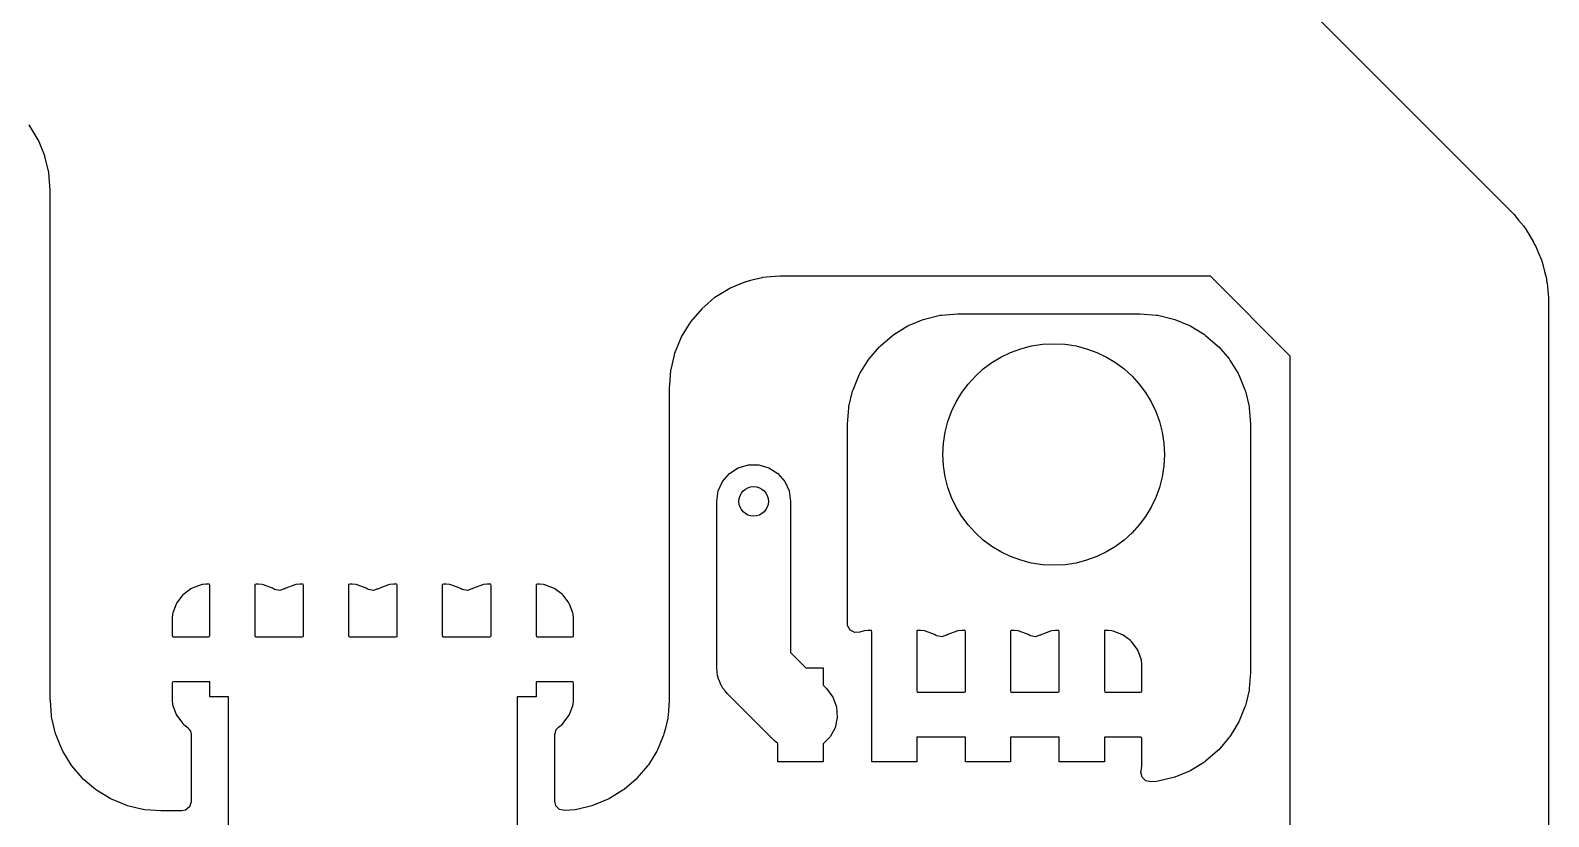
# Model space of a CAD drawing. Extents: x 3.07 to 8.82, y -4 to -1.39.
# Drawn here: x 3.794 to 4.604, y -2.713 to -2.294 of the extents above; entities that cross this region are included whole.
import ezdxf

# ---------------------------------------------------------------- set-up
doc = ezdxf.new("R2010")
doc.units = 0
doc.header["$MEASUREMENT"] = 0
doc.layers.add('BLACK', color=7, linetype='CONTINUOUS')

msp = doc.modelspace()

# ---------------------------------------------------------------- linework, layer by layer
at = {"layer": 'BLACK', "linetype": 'CONTINUOUS'}
for p, q in [((4.39557, -2.20213), (4.58372, -2.39028)), ((3.79856, -2.35224), (3.79372, -2.34434)), ((3.79864, -2.35242), (3.79856, -2.35224)), ((3.80047, -2.35685), (3.79864, -2.35242)), ((3.79864, -2.35242), (3.79864, -2.35242)), ((3.80211, -2.36081), (3.80047, -2.35685)), ((3.80216, -2.361), (3.80211, -2.36081)), ((3.80423, -2.36963), (3.80216, -2.361)), ((3.80427, -2.36982), (3.80423, -2.36963)), ((3.80423, -2.36963), (3.80423, -2.36963)), ((3.805, -2.37906), (3.80427, -2.36982)), ((3.805, -2.6164), (3.805, -2.37906)), ((4.58372, -2.39028), (4.58456, -2.39126)), ((4.58456, -2.39126), (4.58551, -2.39214)), ((4.58551, -2.39214), (4.58791, -2.39516)), ((4.58791, -2.39516), (4.59043, -2.39809)), ((4.59043, -2.39809), (4.59112, -2.39918)), ((4.59112, -2.39918), (4.59193, -2.40019)), ((4.59193, -2.40019), (4.59386, -2.40354)), ((4.59386, -2.40354), (4.59591, -2.40681)), ((4.59591, -2.40681), (4.59643, -2.40799)), ((4.59643, -2.40799), (4.59707, -2.40911)), ((4.59707, -2.40911), (4.59849, -2.4127)), ((4.59849, -2.4127), (4.60003, -2.41624)), ((4.60003, -2.41624), (4.60037, -2.41749)), ((4.60037, -2.41749), (4.60084, -2.41869)), ((4.60084, -2.41869), (4.6017, -2.42246)), ((4.17563, -2.42796), (4.16742, -2.43136)), ((4.17581, -2.42789), (4.17563, -2.42796)), ((4.17563, -2.42796), (4.17563, -2.42796)), ((4.17898, -2.42713), (4.17581, -2.42789)), ((4.18463, -2.42577), (4.17898, -2.42713)), ((4.18482, -2.42573), (4.18463, -2.42577)), ((4.18463, -2.42577), (4.18463, -2.42577)), ((4.18907, -2.42539), (4.18482, -2.42573)), ((4.19396, -2.42501), (4.18907, -2.42539)), ((4.19406, -2.425), (4.19396, -2.42501)), ((4.19396, -2.42501), (4.19396, -2.42501)), ((4.42356, -2.425), (4.19406, -2.425)), ((4.4661, -2.46754), (4.42356, -2.425)), ((4.6017, -2.42246), (4.6027, -2.42619)), ((4.6027, -2.42619), (4.60284, -2.42747)), ((4.60284, -2.42747), (4.60313, -2.42873)), ((4.1592, -2.43641), (4.15395, -2.44089)), ((4.15934, -2.43628), (4.1592, -2.43641)), ((4.1592, -2.43641), (4.1592, -2.43641)), ((4.16724, -2.43144), (4.15934, -2.43628)), ((4.16742, -2.43136), (4.16724, -2.43144)), ((4.16742, -2.43136), (4.16742, -2.43136)), ((4.60313, -2.42873), (4.60342, -2.43258)), ((4.60342, -2.43258), (4.60385, -2.43642)), ((4.60385, -2.43642), (4.6038, -2.43771)), ((4.1523, -2.4423), (4.14628, -2.44934)), ((4.15395, -2.44089), (4.1523, -2.4423)), ((4.6038, -2.43771), (4.6039, -2.439)), ((4.6039, -2.439), (4.6039, -3.005)), ((4.14628, -2.44934), (4.14144, -2.45724)), ((4.25468, -2.45607), (4.26191, -2.45164)), ((4.26191, -2.45164), (4.2626, -2.45129)), ((4.2626, -2.45129), (4.27045, -2.44804)), ((4.27045, -2.44804), (4.27119, -2.4478)), ((4.27119, -2.4478), (4.27944, -2.44582)), ((4.27944, -2.44582), (4.28021, -2.4457)), ((4.28021, -2.4457), (4.28886, -2.44502)), ((4.28886, -2.44502), (4.28925, -2.445)), ((4.28925, -2.445), (4.38575, -2.445)), ((4.38575, -2.445), (4.38614, -2.44502)), ((4.38614, -2.44502), (4.39479, -2.4457)), ((4.39479, -2.4457), (4.39556, -2.44582)), ((4.39556, -2.44582), (4.40381, -2.4478)), ((4.40381, -2.4478), (4.40455, -2.44804)), ((4.40455, -2.44804), (4.4124, -2.45129)), ((4.4124, -2.45129), (4.41309, -2.45164)), ((4.41309, -2.45164), (4.42032, -2.45607)), ((4.14136, -2.45742), (4.13811, -2.46528)), ((4.14144, -2.45724), (4.14136, -2.45742)), ((4.14136, -2.45742), (4.14136, -2.45742)), ((4.24759, -2.46204), (4.25405, -2.45653)), ((4.25405, -2.45653), (4.25468, -2.45607)), ((4.42032, -2.45607), (4.42095, -2.45653)), ((4.42095, -2.45653), (4.42741, -2.46204)), ((4.13743, -2.46771), (4.13577, -2.47463)), ((4.13789, -2.46581), (4.13743, -2.46771)), ((4.13811, -2.46528), (4.13789, -2.46581)), ((4.24107, -2.46968), (4.24153, -2.46905)), ((4.24153, -2.46905), (4.24704, -2.46259)), ((4.24704, -2.46259), (4.24759, -2.46204)), ((4.42741, -2.46204), (4.42796, -2.46259)), ((4.42796, -2.46259), (4.43347, -2.46905)), ((4.43347, -2.46905), (4.43393, -2.46968)), ((4.4661, -2.97646), (4.4661, -2.46754)), ((4.13571, -2.47501), (4.13508, -2.48302)), ((4.13573, -2.47482), (4.13571, -2.47501)), ((4.13577, -2.47463), (4.13573, -2.47482)), ((4.13577, -2.47463), (4.13577, -2.47463)), ((4.23629, -2.4776), (4.23664, -2.47691)), ((4.23664, -2.47691), (4.24107, -2.46968)), ((4.43393, -2.46968), (4.43836, -2.47691)), ((4.43836, -2.47691), (4.43871, -2.4776)), ((4.13508, -2.48302), (4.135, -2.48406)), ((4.135, -2.48406), (4.135, -2.65075)), ((4.23304, -2.48545), (4.23629, -2.4776)), ((4.43871, -2.4776), (4.44196, -2.48545)), ((4.23082, -2.49444), (4.2328, -2.48619)), ((4.2328, -2.48619), (4.23304, -2.48545)), ((4.44196, -2.48545), (4.4422, -2.48619)), ((4.4422, -2.48619), (4.44418, -2.49444)), ((4.23002, -2.50386), (4.2307, -2.49521)), ((4.2307, -2.49521), (4.23082, -2.49444)), ((4.44418, -2.49444), (4.4443, -2.49521)), ((4.4443, -2.49521), (4.44498, -2.50386)), ((4.23, -2.50425), (4.23002, -2.50386)), ((4.23, -2.61007), (4.23, -2.50425)), ((4.44498, -2.50386), (4.445, -2.50425)), ((4.445, -2.50425), (4.445, -2.63575)), ((4.17182, -2.52709), (4.1772, -2.52552)), ((4.1772, -2.52552), (4.1828, -2.52552)), ((4.1828, -2.52552), (4.18818, -2.52709)), ((4.16344, -2.53436), (4.16711, -2.53012)), ((4.16711, -2.53012), (4.17182, -2.52709)), ((4.18818, -2.52709), (4.19289, -2.53012)), ((4.19289, -2.53012), (4.19656, -2.53436)), ((4.16031, -2.545), (4.16111, -2.53945)), ((4.16111, -2.53945), (4.16344, -2.53436)), ((4.19656, -2.53436), (4.19889, -2.53945)), ((4.19889, -2.53945), (4.19969, -2.545)), ((4.16031, -2.63372), (4.16031, -2.545)), ((4.19969, -2.545), (4.19969, -2.62556)), ((3.88536, -2.58942), (3.88062, -2.5912)), ((3.88596, -2.58928), (3.88536, -2.58942)), ((3.88796, -2.58906), (3.88596, -2.58928)), ((3.88823, -2.58905), (3.88796, -2.58906)), ((3.88946, -2.58905), (3.88823, -2.58905)), ((3.88976, -2.58911), (3.88946, -2.58905)), ((3.88982, -2.58916), (3.88976, -2.58911)), ((3.88999, -2.58976), (3.88982, -2.58916)), ((3.88999, -2.6164), (3.88999, -2.58976)), ((3.91407, -2.58928), (3.91401, -2.58958)), ((3.91401, -2.58958), (3.91401, -2.60905)), ((3.91412, -2.58922), (3.91407, -2.58928)), ((3.91472, -2.58905), (3.91412, -2.58922)), ((3.91577, -2.58905), (3.91472, -2.58905)), ((3.91603, -2.58906), (3.91577, -2.58905)), ((3.91804, -2.58928), (3.91603, -2.58906)), ((3.91864, -2.58942), (3.91804, -2.58928)), ((3.92338, -2.5912), (3.91864, -2.58942)), ((3.93536, -2.58942), (3.93062, -2.5912)), ((3.93596, -2.58928), (3.93536, -2.58942)), ((3.93796, -2.58906), (3.93596, -2.58928)), ((3.93823, -2.58905), (3.93796, -2.58906)), ((3.93946, -2.58905), (3.93823, -2.58905)), ((3.93976, -2.58911), (3.93946, -2.58905)), ((3.93982, -2.58916), (3.93976, -2.58911)), ((3.93999, -2.58976), (3.93982, -2.58916)), ((3.93999, -2.6164), (3.93999, -2.58976)), ((3.96407, -2.58928), (3.96401, -2.58958)), ((3.96401, -2.58958), (3.96401, -2.60905)), ((3.96412, -2.58922), (3.96407, -2.58928)), ((3.96472, -2.58905), (3.96412, -2.58922)), ((3.96577, -2.58905), (3.96472, -2.58905)), ((3.96603, -2.58906), (3.96577, -2.58905)), ((3.96804, -2.58928), (3.96603, -2.58906)), ((3.96864, -2.58942), (3.96804, -2.58928)), ((3.97338, -2.5912), (3.96864, -2.58942)), ((3.98536, -2.58942), (3.98062, -2.5912)), ((3.98596, -2.58928), (3.98536, -2.58942)), ((3.98796, -2.58906), (3.98596, -2.58928)), ((3.98823, -2.58905), (3.98796, -2.58906)), ((3.98946, -2.58905), (3.98823, -2.58905)), ((3.98976, -2.58911), (3.98946, -2.58905)), ((3.98982, -2.58916), (3.98976, -2.58911)), ((3.98999, -2.58976), (3.98982, -2.58916)), ((3.98999, -2.6164), (3.98999, -2.58976)), ((4.01407, -2.58928), (4.01401, -2.58958)), ((4.01401, -2.58958), (4.01401, -2.60905)), ((4.01412, -2.58922), (4.01407, -2.58928)), ((4.01472, -2.58905), (4.01412, -2.58922)), ((4.01577, -2.58905), (4.01472, -2.58905)), ((4.01603, -2.58906), (4.01577, -2.58905)), ((4.01804, -2.58928), (4.01603, -2.58906)), ((4.01864, -2.58942), (4.01804, -2.58928)), ((4.02338, -2.5912), (4.01864, -2.58942)), ((4.03536, -2.58942), (4.03062, -2.5912)), ((4.03596, -2.58928), (4.03536, -2.58942)), ((4.03796, -2.58906), (4.03596, -2.58928)), ((4.03823, -2.58905), (4.03796, -2.58906)), ((4.03946, -2.58905), (4.03823, -2.58905)), ((4.03976, -2.58911), (4.03946, -2.58905)), ((4.03982, -2.58916), (4.03976, -2.58911)), ((4.03999, -2.58976), (4.03982, -2.58916)), ((4.03999, -2.6164), (4.03999, -2.58976)), ((4.06407, -2.58928), (4.06401, -2.58958)), ((4.06401, -2.58958), (4.06401, -2.60905)), ((4.06412, -2.58922), (4.06407, -2.58928)), ((4.06472, -2.58905), (4.06412, -2.58922)), ((4.06577, -2.58905), (4.06472, -2.58905)), ((4.06603, -2.58906), (4.06577, -2.58905)), ((4.06804, -2.58928), (4.06603, -2.58906)), ((4.06864, -2.58942), (4.06804, -2.58928)), ((4.07338, -2.5912), (4.06864, -2.58942)), ((3.87549, -2.59504), (3.87248, -2.59906)), ((3.87599, -2.59455), (3.87549, -2.59504)), ((3.88001, -2.59154), (3.87599, -2.59455)), ((3.88062, -2.5912), (3.88001, -2.59154)), ((3.92399, -2.59154), (3.92338, -2.5912)), ((3.92403, -2.59156), (3.92399, -2.59154)), ((3.92462, -2.59194), (3.92403, -2.59156)), ((3.92736, -2.59254), (3.92462, -2.59194)), ((3.92968, -2.59167), (3.92736, -2.59254)), ((3.9297, -2.59171), (3.92968, -2.59167)), ((3.92994, -2.59157), (3.9297, -2.59171)), ((3.92997, -2.59156), (3.92994, -2.59157)), ((3.93001, -2.59154), (3.92997, -2.59156)), ((3.93062, -2.5912), (3.93001, -2.59154)), ((3.97399, -2.59154), (3.97338, -2.5912)), ((3.97403, -2.59156), (3.97399, -2.59154)), ((3.97462, -2.59194), (3.97403, -2.59156)), ((3.97736, -2.59254), (3.97462, -2.59194)), ((3.97968, -2.59167), (3.97736, -2.59254)), ((3.9797, -2.59171), (3.97968, -2.59167)), ((3.97994, -2.59157), (3.9797, -2.59171)), ((3.97997, -2.59156), (3.97994, -2.59157)), ((3.98001, -2.59154), (3.97997, -2.59156)), ((3.98062, -2.5912), (3.98001, -2.59154)), ((4.02399, -2.59154), (4.02338, -2.5912)), ((4.02403, -2.59156), (4.02399, -2.59154)), ((4.02462, -2.59194), (4.02403, -2.59156)), ((4.02736, -2.59254), (4.02462, -2.59194)), ((4.02968, -2.59167), (4.02736, -2.59254)), ((4.0297, -2.59171), (4.02968, -2.59167)), ((4.02994, -2.59157), (4.0297, -2.59171)), ((4.02997, -2.59156), (4.02994, -2.59157)), ((4.03001, -2.59154), (4.02997, -2.59156)), ((4.03062, -2.5912), (4.03001, -2.59154)), ((4.07399, -2.59154), (4.07338, -2.5912)), ((4.07801, -2.59455), (4.07399, -2.59154)), ((4.07851, -2.59504), (4.07801, -2.59455)), ((4.08152, -2.59906), (4.07851, -2.59504)), ((3.87022, -2.60502), (3.87001, -2.60702)), ((3.87037, -2.60442), (3.87022, -2.60502)), ((3.87214, -2.59968), (3.87037, -2.60442)), ((3.87248, -2.59906), (3.87214, -2.59968)), ((4.08186, -2.59968), (4.08152, -2.59906)), ((4.08363, -2.60442), (4.08186, -2.59968)), ((4.08378, -2.60502), (4.08363, -2.60442)), ((4.08399, -2.60702), (4.08378, -2.60502)), ((3.87001, -2.60702), (3.86999, -2.60729)), ((3.86999, -2.60729), (3.86999, -2.6164)), ((3.91401, -2.60905), (3.91401, -2.6164)), ((3.96401, -2.60905), (3.96401, -2.6164)), ((4.01401, -2.60905), (4.01401, -2.6164)), ((4.06401, -2.60905), (4.06401, -2.6164)), ((4.08401, -2.60729), (4.08399, -2.60702)), ((4.08401, -2.61658), (4.08401, -2.60729)), ((4.23012, -2.61113), (4.23, -2.61007)), ((4.23146, -2.61358), (4.23012, -2.61113)), ((4.23391, -2.61492), (4.23146, -2.61358)), ((4.2367, -2.61471), (4.23391, -2.61492)), ((4.23836, -2.61409), (4.2367, -2.61471)), ((4.23896, -2.61395), (4.23836, -2.61409)), ((4.24096, -2.61373), (4.23896, -2.61395)), ((4.24123, -2.61372), (4.24096, -2.61373)), ((4.24246, -2.61372), (4.24123, -2.61372)), ((4.24276, -2.61378), (4.24246, -2.61372)), ((4.24282, -2.61383), (4.24276, -2.61378)), ((4.24299, -2.61443), (4.24282, -2.61383)), ((4.24299, -2.646), (4.24299, -2.61443)), ((4.26707, -2.61395), (4.26701, -2.61425)), ((4.26701, -2.61425), (4.26701, -2.63372)), ((4.26712, -2.61389), (4.26707, -2.61395)), ((4.26772, -2.61372), (4.26712, -2.61389)), ((4.26877, -2.61372), (4.26772, -2.61372)), ((4.26903, -2.61373), (4.26877, -2.61372)), ((4.27104, -2.61395), (4.26903, -2.61373)), ((4.27164, -2.61409), (4.27104, -2.61395)), ((4.27638, -2.61587), (4.27164, -2.61409)), ((4.28836, -2.61409), (4.28362, -2.61587)), ((4.28896, -2.61395), (4.28836, -2.61409)), ((4.29096, -2.61373), (4.28896, -2.61395)), ((4.29123, -2.61372), (4.29096, -2.61373)), ((4.29246, -2.61372), (4.29123, -2.61372)), ((4.29276, -2.61378), (4.29246, -2.61372)), ((4.29282, -2.61383), (4.29276, -2.61378)), ((4.29299, -2.61443), (4.29282, -2.61383)), ((4.29299, -2.646), (4.29299, -2.61443)), ((4.31707, -2.61395), (4.31701, -2.61425)), ((4.31701, -2.61425), (4.31701, -2.63372)), ((4.31712, -2.61389), (4.31707, -2.61395)), ((4.31772, -2.61372), (4.31712, -2.61389)), ((4.31877, -2.61372), (4.31772, -2.61372)), ((4.31903, -2.61373), (4.31877, -2.61372)), ((4.32104, -2.61395), (4.31903, -2.61373)), ((4.32164, -2.61409), (4.32104, -2.61395)), ((4.32638, -2.61587), (4.32164, -2.61409)), ((4.33836, -2.61409), (4.33362, -2.61587)), ((4.33896, -2.61395), (4.33836, -2.61409)), ((4.34096, -2.61373), (4.33896, -2.61395)), ((4.34123, -2.61372), (4.34096, -2.61373)), ((4.34246, -2.61372), (4.34123, -2.61372)), ((4.34276, -2.61378), (4.34246, -2.61372)), ((4.34282, -2.61383), (4.34276, -2.61378)), ((4.34299, -2.61443), (4.34282, -2.61383)), ((4.34299, -2.646), (4.34299, -2.61443)), ((4.36707, -2.61395), (4.36701, -2.61425)), ((4.36701, -2.61425), (4.36701, -2.63372)), ((4.36712, -2.61389), (4.36707, -2.61395)), ((4.36772, -2.61372), (4.36712, -2.61389)), ((4.36877, -2.61372), (4.36772, -2.61372)), ((4.36903, -2.61373), (4.36877, -2.61372)), ((4.37104, -2.61395), (4.36903, -2.61373)), ((4.37164, -2.61409), (4.37104, -2.61395)), ((4.37638, -2.61587), (4.37164, -2.61409)), ((3.805, -2.65075), (3.805, -2.6164)), ((3.86999, -2.6164), (3.87017, -2.617)), ((3.87017, -2.617), (3.87022, -2.61705)), ((3.87022, -2.61705), (3.87053, -2.61712)), ((3.87053, -2.61712), (3.88928, -2.61712)), ((3.88928, -2.61712), (3.88988, -2.61694)), ((3.88988, -2.61694), (3.88993, -2.61689)), ((3.88993, -2.61689), (3.88999, -2.61658)), ((3.88999, -2.61658), (3.88999, -2.6164)), ((3.91401, -2.6164), (3.91418, -2.617)), ((3.91418, -2.617), (3.91424, -2.61705)), ((3.91424, -2.61705), (3.91454, -2.61712)), ((3.91454, -2.61712), (3.93928, -2.61712)), ((3.93928, -2.61712), (3.93988, -2.61694)), ((3.93988, -2.61694), (3.93993, -2.61689)), ((3.93993, -2.61689), (3.93999, -2.61658)), ((3.93999, -2.61658), (3.93999, -2.6164)), ((3.96401, -2.6164), (3.96418, -2.617)), ((3.96418, -2.617), (3.96424, -2.61705)), ((3.96424, -2.61705), (3.96454, -2.61712)), ((3.96454, -2.61712), (3.98928, -2.61712)), ((3.98928, -2.61712), (3.98988, -2.61694)), ((3.98988, -2.61694), (3.98993, -2.61689)), ((3.98993, -2.61689), (3.98999, -2.61658)), ((3.98999, -2.61658), (3.98999, -2.6164)), ((4.01401, -2.6164), (4.01418, -2.617)), ((4.01418, -2.617), (4.01424, -2.61705)), ((4.01424, -2.61705), (4.01454, -2.61712)), ((4.01454, -2.61712), (4.03928, -2.61712)), ((4.03928, -2.61712), (4.03988, -2.61694)), ((4.03988, -2.61694), (4.03993, -2.61689)), ((4.03993, -2.61689), (4.03999, -2.61658)), ((4.03999, -2.61658), (4.03999, -2.6164)), ((4.06401, -2.6164), (4.06418, -2.617)), ((4.06418, -2.617), (4.06424, -2.61705)), ((4.06424, -2.61705), (4.06454, -2.61712)), ((4.06454, -2.61712), (4.08329, -2.61712)), ((4.08329, -2.61712), (4.08389, -2.61694)), ((4.08389, -2.61694), (4.08394, -2.61689)), ((4.08394, -2.61689), (4.08401, -2.61658)), ((4.27699, -2.61621), (4.27638, -2.61587)), ((4.27703, -2.61623), (4.27699, -2.61621)), ((4.27762, -2.61661), (4.27703, -2.61623)), ((4.28036, -2.61721), (4.27762, -2.61661)), ((4.28268, -2.61634), (4.28036, -2.61721)), ((4.2827, -2.61637), (4.28268, -2.61634)), ((4.28294, -2.61624), (4.2827, -2.61637)), ((4.28297, -2.61623), (4.28294, -2.61624)), ((4.28301, -2.61621), (4.28297, -2.61623)), ((4.28362, -2.61587), (4.28301, -2.61621)), ((4.32699, -2.61621), (4.32638, -2.61587)), ((4.32703, -2.61623), (4.32699, -2.61621)), ((4.32762, -2.61661), (4.32703, -2.61623)), ((4.33036, -2.61721), (4.32762, -2.61661)), ((4.33268, -2.61634), (4.33036, -2.61721)), ((4.3327, -2.61637), (4.33268, -2.61634)), ((4.33294, -2.61624), (4.3327, -2.61637)), ((4.33297, -2.61623), (4.33294, -2.61624)), ((4.33301, -2.61621), (4.33297, -2.61623)), ((4.33362, -2.61587), (4.33301, -2.61621)), ((4.37699, -2.61621), (4.37638, -2.61587)), ((4.38101, -2.61922), (4.37699, -2.61621)), ((4.38151, -2.61971), (4.38101, -2.61922)), ((4.38452, -2.62373), (4.38151, -2.61971)), ((4.19969, -2.62556), (4.20784, -2.63372)), ((4.38486, -2.62434), (4.38452, -2.62373)), ((4.38663, -2.62909), (4.38486, -2.62434)), ((4.38678, -2.62969), (4.38663, -2.62909)), ((4.38699, -2.63169), (4.38678, -2.62969)), ((4.16061, -2.6358), (4.16031, -2.63372)), ((4.16076, -2.6379), (4.16061, -2.6358)), ((4.16101, -2.63856), (4.16076, -2.6379)), ((4.16111, -2.63926), (4.16101, -2.63856)), ((4.20784, -2.63372), (4.21701, -2.63372)), ((4.21701, -2.63372), (4.21701, -2.64289)), ((4.26701, -2.63372), (4.26701, -2.646)), ((4.31701, -2.63372), (4.31701, -2.646)), ((4.36701, -2.63372), (4.36701, -2.646)), ((4.38701, -2.63196), (4.38699, -2.63169)), ((4.38701, -2.64618), (4.38701, -2.63196)), ((4.44498, -2.63614), (4.4443, -2.64479)), ((4.445, -2.63575), (4.44498, -2.63614)), ((3.87006, -2.64136), (3.86999, -2.64167)), ((3.86999, -2.64167), (3.86999, -2.65096)), ((3.87011, -2.64131), (3.87006, -2.64136)), ((3.87071, -2.64113), (3.87011, -2.64131)), ((3.88999, -2.64113), (3.87071, -2.64113)), ((3.88999, -2.6492), (3.88999, -2.64113)), ((4.08347, -2.64113), (4.06401, -2.64113)), ((4.06401, -2.64113), (4.06401, -2.6492)), ((4.08378, -2.6412), (4.08347, -2.64113)), ((4.08383, -2.64125), (4.08378, -2.6412)), ((4.08401, -2.64185), (4.08383, -2.64125)), ((4.08401, -2.65096), (4.08401, -2.64185)), ((4.16199, -2.64118), (4.16111, -2.63926)), ((4.16272, -2.64315), (4.16199, -2.64118)), ((4.16315, -2.64372), (4.16272, -2.64315)), ((4.16344, -2.64436), (4.16315, -2.64372)), ((4.16482, -2.64595), (4.16344, -2.64436)), ((4.16608, -2.64764), (4.16482, -2.64595)), ((4.21701, -2.64289), (4.21892, -2.6448)), ((4.21892, -2.6448), (4.22228, -2.64928)), ((4.24299, -2.68372), (4.24299, -2.646)), ((4.26701, -2.646), (4.26718, -2.6466)), ((4.26718, -2.6466), (4.26724, -2.64664)), ((4.26724, -2.64664), (4.26754, -2.64671)), ((4.26754, -2.64671), (4.29228, -2.64671)), ((4.29228, -2.64671), (4.29288, -2.64653)), ((4.29288, -2.64653), (4.29293, -2.64648)), ((4.29293, -2.64648), (4.29299, -2.64618)), ((4.29299, -2.64618), (4.29299, -2.646)), ((4.31701, -2.646), (4.31718, -2.6466)), ((4.31718, -2.6466), (4.31724, -2.64664)), ((4.31724, -2.64664), (4.31754, -2.64671)), ((4.31754, -2.64671), (4.34228, -2.64671)), ((4.34228, -2.64671), (4.34288, -2.64653)), ((4.34288, -2.64653), (4.34293, -2.64648)), ((4.34293, -2.64648), (4.34299, -2.64618)), ((4.34299, -2.64618), (4.34299, -2.646)), ((4.36701, -2.646), (4.36718, -2.6466)), ((4.36718, -2.6466), (4.36724, -2.64664)), ((4.36724, -2.64664), (4.36754, -2.64671)), ((4.36754, -2.64671), (4.38629, -2.64671)), ((4.38629, -2.64671), (4.38689, -2.64653)), ((4.38689, -2.64653), (4.38694, -2.64648)), ((4.38694, -2.64648), (4.38701, -2.64618)), ((4.44418, -2.64556), (4.44273, -2.65162)), ((4.4443, -2.64479), (4.44418, -2.64556)), ((3.80502, -2.65114), (3.805, -2.65075)), ((3.80565, -2.65919), (3.80502, -2.65114)), ((3.86999, -2.65096), (3.87001, -2.65123)), ((3.87001, -2.65123), (3.87022, -2.65323)), ((3.87022, -2.65323), (3.87037, -2.65383)), ((3.87037, -2.65383), (3.87214, -2.65858)), ((3.90003, -2.6492), (3.88999, -2.6492)), ((3.90003, -2.787), (3.90003, -2.6492)), ((4.06401, -2.6492), (4.05397, -2.6492)), ((4.05397, -2.6492), (4.05397, -2.787)), ((4.08186, -2.65858), (4.08363, -2.65383)), ((4.08363, -2.65383), (4.08378, -2.65323)), ((4.08378, -2.65323), (4.08399, -2.65123)), ((4.08399, -2.65123), (4.08401, -2.65096)), ((4.13498, -2.65114), (4.13435, -2.65919)), ((4.135, -2.65075), (4.13498, -2.65114)), ((4.19108, -2.67264), (4.16608, -2.64764)), ((4.22228, -2.64928), (4.22424, -2.65453)), ((4.22424, -2.65453), (4.22463, -2.66012)), ((4.44196, -2.65455), (4.43871, -2.6624)), ((4.4422, -2.65381), (4.44196, -2.65455)), ((4.44273, -2.65162), (4.4422, -2.65381)), ((3.8057, -2.65979), (3.80565, -2.65919)), ((3.80582, -2.66056), (3.8057, -2.65979)), ((3.80725, -2.66653), (3.80582, -2.66056)), ((3.87214, -2.65858), (3.87248, -2.65919)), ((3.87248, -2.65919), (3.87549, -2.66321)), ((3.87549, -2.66321), (3.87599, -2.6637)), ((4.07801, -2.6637), (4.07851, -2.66321)), ((4.07851, -2.66321), (4.08152, -2.65919)), ((4.08152, -2.65919), (4.08186, -2.65858)), ((4.13418, -2.66056), (4.13275, -2.66653)), ((4.1343, -2.65979), (4.13418, -2.66056)), ((4.13435, -2.65919), (4.1343, -2.65979)), ((4.22463, -2.66012), (4.22344, -2.6656)), ((4.43836, -2.66309), (4.43546, -2.66782)), ((4.43871, -2.6624), (4.43836, -2.66309)), ((3.8078, -2.66881), (3.80725, -2.66653)), ((3.80804, -2.66955), (3.8078, -2.66881)), ((3.81129, -2.6774), (3.80804, -2.66955)), ((3.87599, -2.6637), (3.87805, -2.66525)), ((3.87805, -2.66525), (3.87972, -2.66749)), ((3.87972, -2.66749), (3.88003, -2.66922)), ((3.88003, -2.66922), (3.88003, -2.70504)), ((4.07397, -2.66922), (4.07476, -2.66653)), ((4.07397, -2.70479), (4.07397, -2.66922)), ((4.07476, -2.66653), (4.07595, -2.66525)), ((4.07595, -2.66525), (4.07801, -2.6637)), ((4.13196, -2.66955), (4.12871, -2.6774)), ((4.1322, -2.66881), (4.13196, -2.66955)), ((4.13275, -2.66653), (4.1322, -2.66881)), ((4.22076, -2.67051), (4.21701, -2.67426)), ((4.22344, -2.6656), (4.22076, -2.67051)), ((4.29299, -2.67072), (4.26701, -2.67072)), ((4.26701, -2.67072), (4.26701, -2.68372)), ((4.29299, -2.68372), (4.29299, -2.67072)), ((4.34299, -2.67072), (4.31701, -2.67072)), ((4.31701, -2.67072), (4.31701, -2.68372)), ((4.34299, -2.68372), (4.34299, -2.67072)), ((4.38647, -2.67072), (4.36701, -2.67072)), ((4.36701, -2.67072), (4.36701, -2.68372)), ((4.38678, -2.67079), (4.38647, -2.67072)), ((4.38683, -2.67084), (4.38678, -2.67079)), ((4.38701, -2.67144), (4.38683, -2.67084)), ((4.38701, -2.68548), (4.38701, -2.67144)), ((4.43305, -2.67144), (4.42796, -2.67741)), ((4.43347, -2.67095), (4.43305, -2.67144)), ((4.43393, -2.67032), (4.43347, -2.67095)), ((4.43546, -2.66782), (4.43393, -2.67032)), ((3.81164, -2.67809), (3.81129, -2.6774)), ((3.81607, -2.68532), (3.81164, -2.67809)), ((4.12836, -2.67809), (4.12393, -2.68532)), ((4.12871, -2.6774), (4.12836, -2.67809)), ((4.19299, -2.67407), (4.19108, -2.67264)), ((4.19299, -2.68372), (4.19299, -2.67407)), ((4.21701, -2.67426), (4.21701, -2.68372)), ((4.42741, -2.67796), (4.42095, -2.68347)), ((4.42796, -2.67741), (4.42741, -2.67796)), ((3.81653, -2.68595), (3.81607, -2.68532)), ((3.82204, -2.69241), (3.81653, -2.68595)), ((4.12347, -2.68595), (4.11796, -2.69241)), ((4.12393, -2.68532), (4.12347, -2.68595)), ((4.21701, -2.68372), (4.19299, -2.68372)), ((4.26701, -2.68372), (4.24299, -2.68372)), ((4.31701, -2.68372), (4.29299, -2.68372)), ((4.36701, -2.68372), (4.34299, -2.68372)), ((4.38678, -2.68775), (4.38699, -2.68574)), ((4.38699, -2.68574), (4.38701, -2.68548)), ((4.42032, -2.68393), (4.41309, -2.68836)), ((4.42095, -2.68347), (4.42032, -2.68393)), ((3.82259, -2.69296), (3.82204, -2.69241)), ((3.82905, -2.69847), (3.82259, -2.69296)), ((4.11741, -2.69296), (4.11095, -2.69847)), ((4.11796, -2.69241), (4.11741, -2.69296)), ((4.38649, -2.68927), (4.38661, -2.68844)), ((4.3871, -2.692), (4.38649, -2.68927)), ((4.38661, -2.68844), (4.38678, -2.68775)), ((4.38909, -2.69396), (4.3871, -2.692)), ((4.39183, -2.69454), (4.38909, -2.69396)), ((4.39479, -2.6943), (4.39183, -2.69454)), ((4.39556, -2.69418), (4.39479, -2.6943)), ((4.39648, -2.69396), (4.39556, -2.69418)), ((4.40381, -2.6922), (4.39648, -2.69396)), ((4.40455, -2.69196), (4.40381, -2.6922)), ((4.4124, -2.68871), (4.40455, -2.69196)), ((4.41309, -2.68836), (4.4124, -2.68871)), ((3.82968, -2.69893), (3.82905, -2.69847)), ((3.83691, -2.70336), (3.82968, -2.69893)), ((3.8376, -2.70371), (3.83691, -2.70336)), ((3.84545, -2.70696), (3.8376, -2.70371)), ((4.1024, -2.70371), (4.09455, -2.70696)), ((4.10309, -2.70336), (4.1024, -2.70371)), ((4.11032, -2.69893), (4.10309, -2.70336)), ((4.11095, -2.69847), (4.11032, -2.69893)), ((3.84619, -2.7072), (3.84545, -2.70696)), ((3.85435, -2.70916), (3.84619, -2.7072)), ((3.85444, -2.70918), (3.85435, -2.70916)), ((3.85521, -2.7093), (3.85444, -2.70918)), ((3.85836, -2.70955), (3.85521, -2.7093)), ((3.86386, -2.70998), (3.85836, -2.70955)), ((3.86425, -2.71), (3.86386, -2.70998)), ((3.87507, -2.71), (3.86425, -2.71)), ((3.87713, -2.70955), (3.87507, -2.71)), ((3.87924, -2.70772), (3.87713, -2.70955)), ((3.88003, -2.70504), (3.87924, -2.70772)), ((4.07459, -2.7072), (4.07397, -2.70479)), ((4.07658, -2.70916), (4.07459, -2.7072)), ((4.07932, -2.70973), (4.07658, -2.70916)), ((4.08479, -2.7093), (4.07932, -2.70973)), ((4.08556, -2.70918), (4.08479, -2.7093)), ((4.08565, -2.70916), (4.08556, -2.70918)), ((4.09381, -2.7072), (4.08565, -2.70916)), ((4.09455, -2.70696), (4.09381, -2.7072))]:
    msp.add_line(p, q, dxfattribs=at)
at = {"layer": 'BLACK'}
for centre, radius in [((4.34, -2.52), 0.05906), ((4.18, -2.545), 0.00787)]:
    msp.add_circle(centre, radius, dxfattribs=at)

doc.saveas('drawing.dxf')
